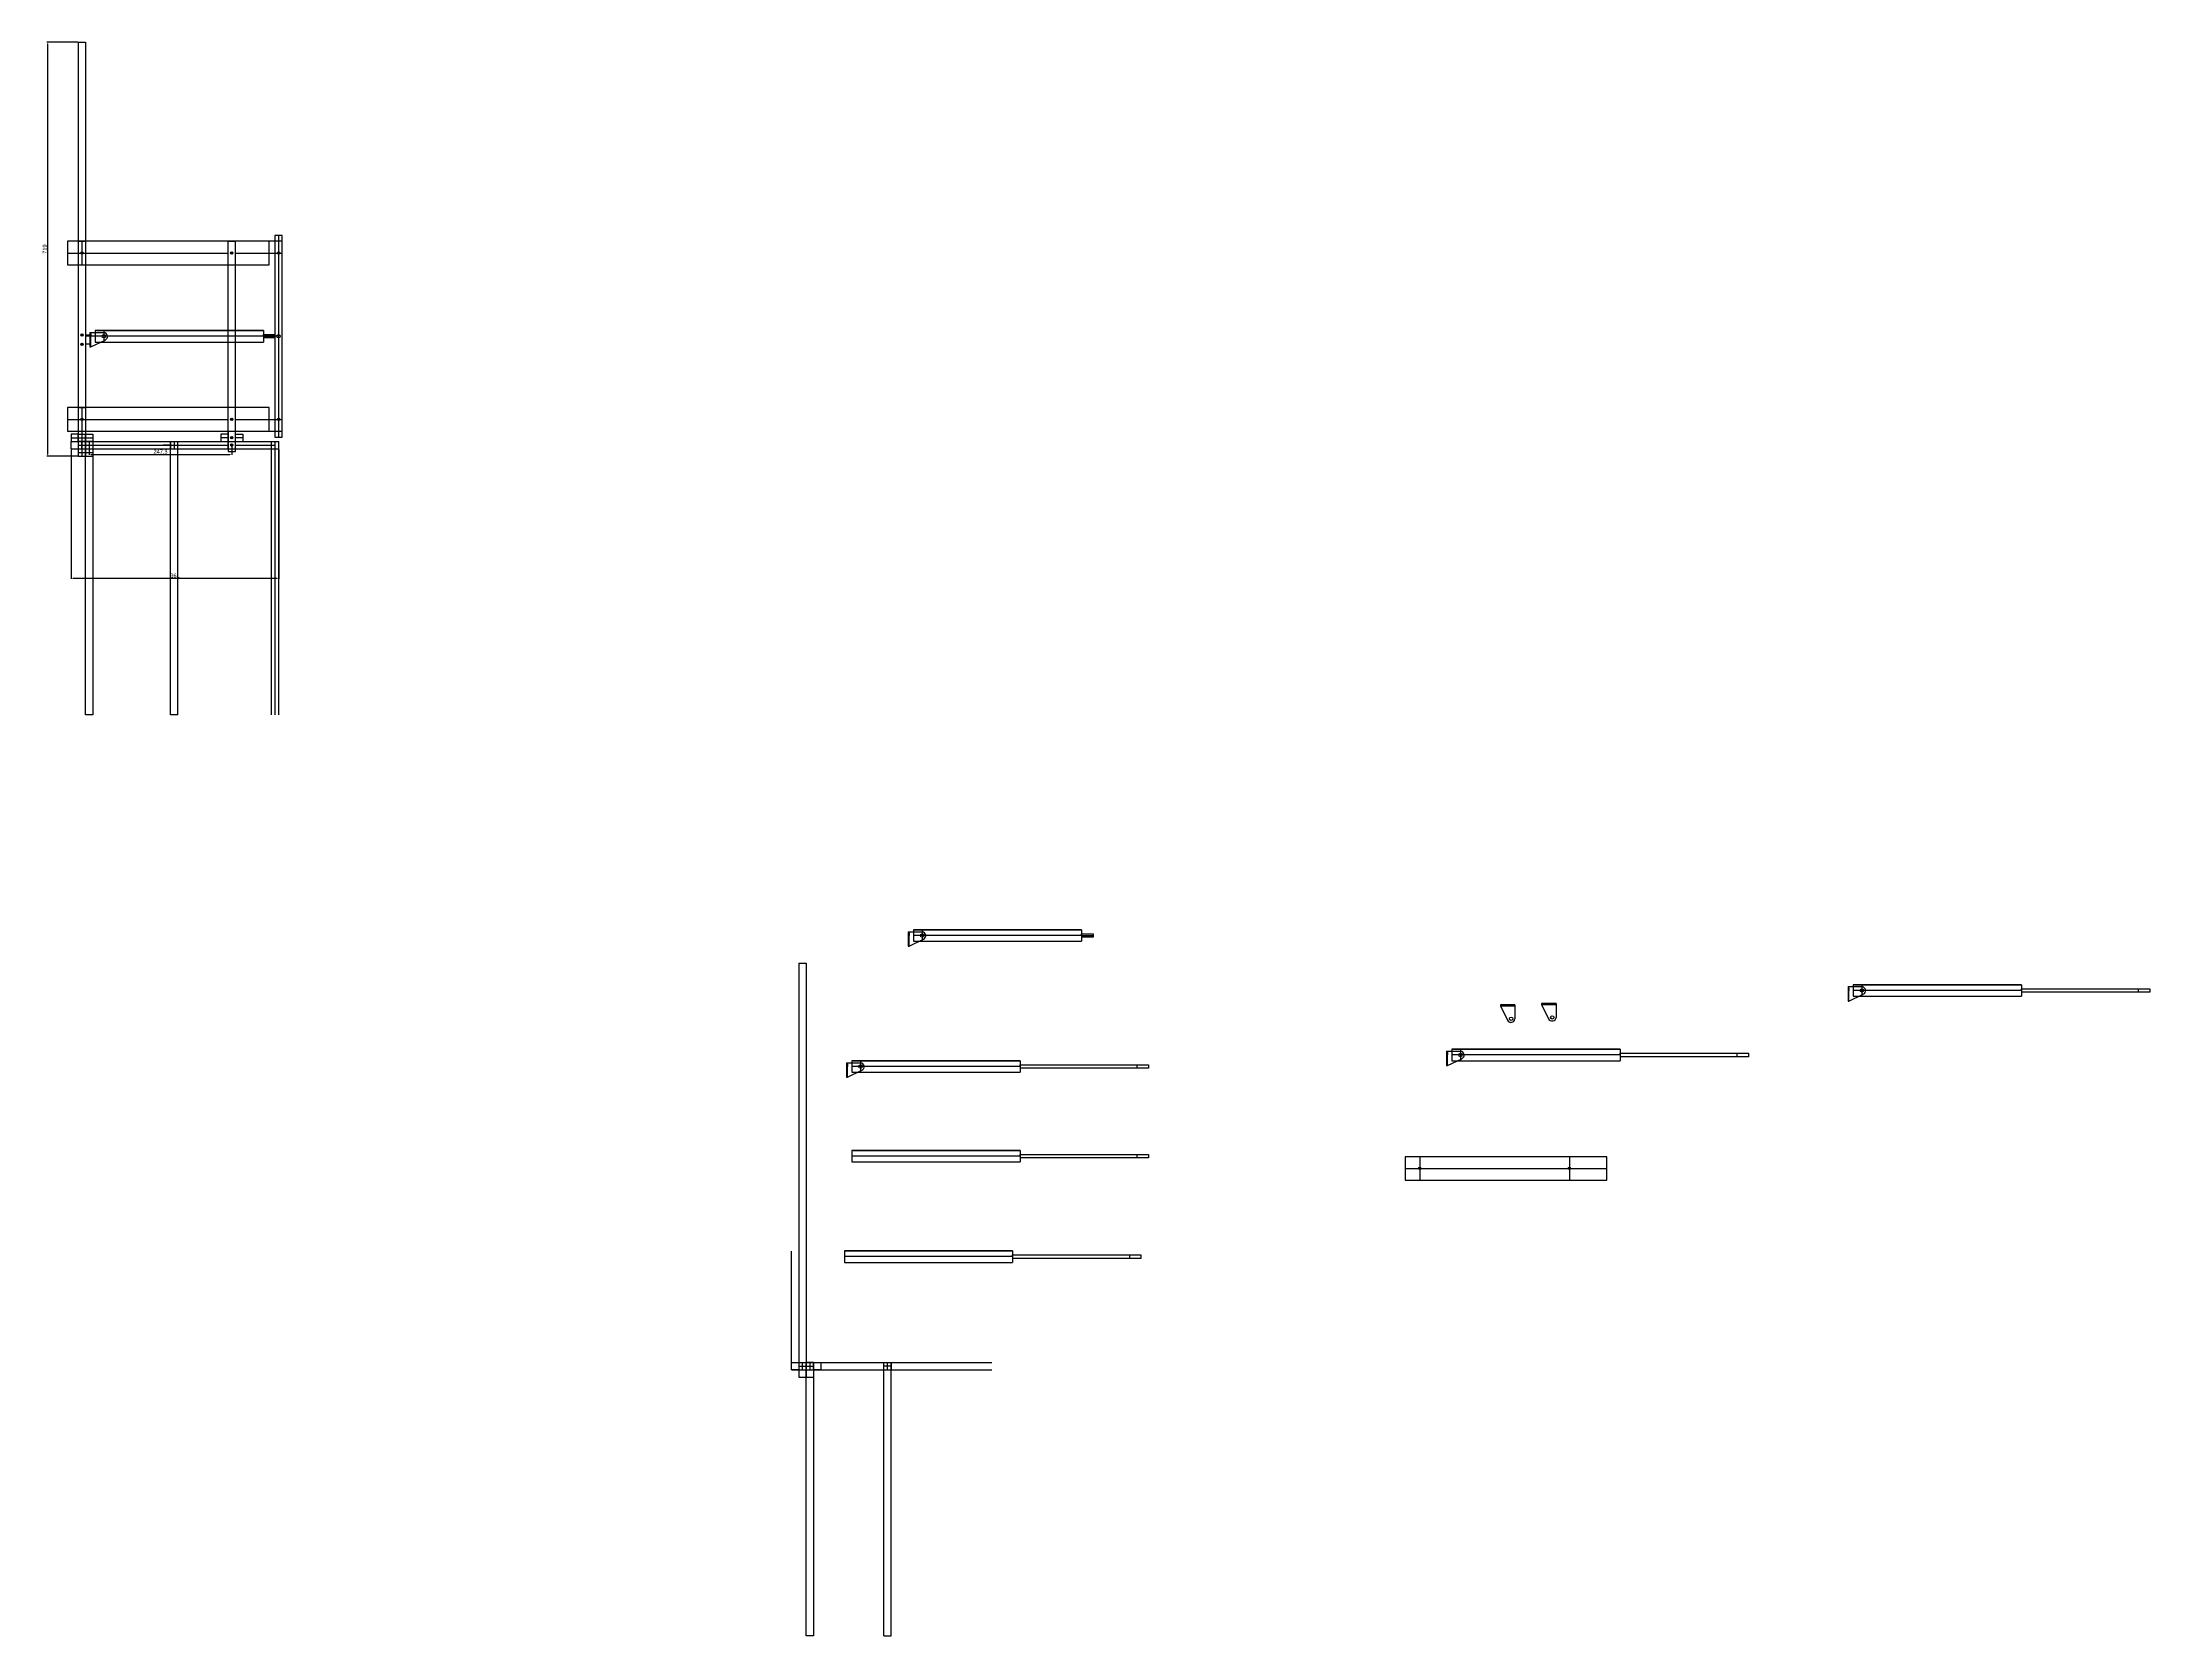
# Model space of a CAD drawing. Header units: millimetres. Extents: x -15418 to 43885, y -27590 to 23052.
# Drawn here: x 29211 to 32871, y -27539 to -24770 of the extents above; entities that cross this region are included whole.
import ezdxf

# ---------------------------------------------------------------- set-up
doc = ezdxf.new("R2010")
doc.units = ezdxf.units.MM
doc.header["$LTSCALE"] = 0.5
doc.layers.get('Defpoints').update_dxf_attribs({"color": 4})
doc.layers.add('Layer1', color=1, linetype='Continuous')
doc.layers.add('Layer2', color=2, linetype='Continuous')
doc.dimstyles.new('ISO-25', dxfattribs={"dimtxt": 7, "dimasz": 3, "dimexe": 1, "dimexo": 1, "dimgap": 1, "dimtad": 1, "dimtoh": 1, "dimdec": 3, "dimdsep": 46, "dimtxsty": 'Standard', "dimcen": 2.5, "dimadec": 0, "dimazin": 0, "dimtfac": 1, "dimtdec": 3, "dimtmove": 0, "dimatfit": 3, "dimfxl": 1, "dimarcsym": 1})

# ---------------------------------------------------------------- blocks, each defined once
blk = doc.blocks.new('*D418')
at = {"layer": 'Defpoints', "color": 0, "transparency": 16777216}
for p in [(29261.2, -25476.6), (29622.2, -25476.6), (29622.2, -25701.4)]:
    blk.add_point(p, dxfattribs=at)
at = {"layer": 'Layer2', "color": 0, "lineweight": -2, "transparency": 16777216}
for p, q in [((29261.2, -25477.6), (29261.2, -25702.4)), ((29622.2, -25477.6), (29622.2, -25702.4)), ((29264.2, -25701.4), (29619.2, -25701.4))]:
    blk.add_line(p, q, dxfattribs=at)
at = {"layer": 'Layer2', "color": 0, "transparency": 16777216}
for points in [[(29264.2, -25700.9), (29264.2, -25701.9), (29261.2, -25701.4)], [(29619.2, -25700.9), (29619.2, -25701.9), (29622.2, -25701.4)]]:
    blk.add_solid(points, dxfattribs=at)
at = {"layer": 'Layer2', "color": 0, "transparency": 16777216, "insert": (29441.7, -25696.9), "char_height": 7, "attachment_point": 5}
blk.add_mtext('361', dxfattribs=at)
blk = doc.blocks.new('*D419')
at = {"layer": 'Defpoints', "color": 0, "transparency": 16777216}
for p in [(29273.9, -24770.3), (29220.2, -25489.3), (29273.9, -25489.3)]:
    blk.add_point(p, dxfattribs=at)
at = {"layer": 'Layer2', "color": 0, "lineweight": -2, "transparency": 16777216}
for p, q in [((29272.9, -24770.3), (29219.2, -24770.3)), ((29220.2, -24773.3), (29220.2, -25486.3)), ((29272.9, -25489.3), (29219.2, -25489.3))]:
    blk.add_line(p, q, dxfattribs=at)
at = {"layer": 'Layer2', "color": 0, "transparency": 16777216}
for points in [[(29219.7, -24773.3), (29220.7, -24773.3), (29220.2, -24770.3)], [(29219.7, -25486.3), (29220.7, -25486.3), (29220.2, -25489.3)]]:
    blk.add_solid(points, dxfattribs=at)
at = {"layer": 'Layer2', "color": 0, "transparency": 16777216, "insert": (29215.7, -25129.8), "char_height": 7, "attachment_point": 5, "rotation": 90}
blk.add_mtext('719', dxfattribs=at)
blk = doc.blocks.new('*D423')
at = {"layer": 'Defpoints', "color": 0, "lineweight": -2, "transparency": 16777216}
for p, q in [((29293, -25471.2), (29293, -25487.3)), ((29540.3, -25471.2), (29540.3, -25487.3)), ((29296, -25486.3), (29537.3, -25486.3))]:
    blk.add_line(p, q, dxfattribs=at)
at = {"layer": 'Defpoints', "color": 0, "transparency": 16777216}
for p in [(29293, -25470.2), (29540.3, -25470.2), (29540.3, -25486.3)]:
    blk.add_point(p, dxfattribs=at)
for points in [[(29296, -25485.8), (29296, -25486.8), (29293, -25486.3)], [(29537.3, -25485.8), (29537.3, -25486.8), (29540.3, -25486.3)]]:
    blk.add_solid(points, dxfattribs=at)
at = {"layer": 'Defpoints', "color": 0, "transparency": 16777216, "insert": (29416.6, -25481.8), "char_height": 7, "attachment_point": 5}
blk.add_mtext('247.3', dxfattribs=at)

msp = doc.modelspace()

# ---------------------------------------------------------------- hatches: boundary and pattern name
at = {"layer": 'Layer1', "true_color": 0xf8d731, "transparency": 33554661}
h = msp.add_hatch(dxfattribs=at)
h.set_pattern_fill('ANSI31', color=40, scale=0.52, angle=90)
h.set_pattern_definition([(135, (43947.6755, -49724.6813), (-1.1674333, -1.1674333), [])])
h.paths.add_polyline_path([(29294.1366, -25297.0959), (29295.6366, -25297.0959), (29295.6366, -25293.0959), (29294.1366, -25293.0959)])
h.paths.add_polyline_path([(29295.6366, -25277.0159), (29294.1366, -25277.0159), (29294.1366, -25281.0159), (29295.6366, -25281.0159)])
h = msp.add_hatch(dxfattribs=at)
h.set_pattern_fill('ANSI31', color=40, scale=0.52, angle=90)
h.set_pattern_definition([(135, (45368.683, -50765.5953), (-1.1674333, -1.1674333), [])])
h.paths.add_polyline_path([(30715.1442, -26338.0099), (30716.6442, -26338.0099), (30716.6442, -26334.0099), (30715.1442, -26334.0099)])
h.paths.add_polyline_path([(30716.6442, -26317.9299), (30715.1442, -26317.9299), (30715.1442, -26321.9299), (30716.6442, -26321.9299)])
h = msp.add_hatch(dxfattribs=at)
h.set_pattern_fill('ANSI31', color=40, scale=0.52, angle=90)
h.set_pattern_definition([(135, (47000.7113, -50861.0164), (-1.1674333, -1.1674333), [])])
h.paths.add_polyline_path([(32347.1725, -26433.4311), (32348.6725, -26433.4311), (32348.6725, -26429.4311), (32347.1725, -26429.4311)])
h.paths.add_polyline_path([(32348.6725, -26413.3511), (32347.1725, -26413.3511), (32347.1725, -26417.3511), (32348.6725, -26417.3511)])
h = msp.add_hatch(dxfattribs=at)
h.set_pattern_fill('ANSI31', color=40, scale=0.52)
h.set_pattern_definition([(45, (7318.5844, -41096.1142), (-1.1674333, 1.1674333), [])])
h.paths.add_polyline_path([(31750.1698, -26442.5753), (31746.1698, -26442.5753), (31746.1698, -26444.0753), (31750.1698, -26444.0753)])
h.paths.add_polyline_path([(31766.2498, -26442.5753), (31762.2498, -26442.5753), (31762.2498, -26444.0753), (31766.2498, -26444.0753)])
h = msp.add_hatch(dxfattribs=at)
h.set_pattern_fill('ANSI31', color=40, scale=0.52)
h.set_pattern_definition([(45, (7389.9968, -41093.746), (-1.1674333, 1.1674333), [])])
h.paths.add_polyline_path([(31821.5821, -26440.2071), (31817.5821, -26440.2071), (31817.5821, -26441.7071), (31821.5821, -26441.7071)])
h.paths.add_polyline_path([(31837.6621, -26440.2071), (31833.6621, -26440.2071), (31833.6621, -26441.7071), (31837.6621, -26441.7071)])
h = msp.add_hatch(dxfattribs=at)
h.set_pattern_fill('ANSI31', color=40, scale=0.52, angle=90)
h.set_pattern_definition([(135, (46303.6131, -50973.0977), (-1.1674333, -1.1674333), [])])
h.paths.add_polyline_path([(31650.0742, -26545.5124), (31651.5742, -26545.5124), (31651.5742, -26541.5124), (31650.0742, -26541.5124)])
h.paths.add_polyline_path([(31651.5742, -26525.4324), (31650.0742, -26525.4324), (31650.0742, -26529.4324), (31651.5742, -26529.4324)])
h = msp.add_hatch(dxfattribs=at)
h.set_pattern_fill('ANSI31', color=40, scale=0.52, angle=90)
h.set_pattern_definition([(135, (45261.6476, -50993.1489), (-1.1674333, -1.1674333), [])])
h.paths.add_polyline_path([(30608.1087, -26565.5635), (30609.6087, -26565.5635), (30609.6087, -26561.5635), (30608.1087, -26561.5635)])
h.paths.add_polyline_path([(30609.6087, -26545.4835), (30608.1087, -26545.4835), (30608.1087, -26549.4835), (30609.6087, -26549.4835)])

# ---------------------------------------------------------------- linework, layer by layer
at = {"layer": 'Defpoints', "transparency": 33554661}
for p, q in [((29261.2066, -25451.1759), (29261.2066, -25463.8759)), ((29273.9066, -25451.1759), (29261.2066, -25451.1759)), ((29261.2066, -25463.8759), (29273.9066, -25463.8759)), ((29273.9066, -25463.8759), (29273.9066, -25451.1759)), ((29286.6066, -25463.8759), (29286.6066, -25451.1759)), ((29286.6066, -25451.1759), (29299.3066, -25451.1759)), ((29299.3066, -25463.8759), (29286.6066, -25463.8759)), ((29299.3066, -25451.1759), (29299.3066, -25463.8759)), ((29533.9066, -25451.1759), (29521.2066, -25451.1759)), ((29521.2066, -25451.1759), (29521.2066, -25463.8759)), ((29521.2066, -25463.8759), (29533.9066, -25463.8759)), ((29533.9066, -25463.8759), (29533.9066, -25451.1759)), ((29546.6066, -25463.8759), (29546.6066, -25451.1759)), ((29546.6066, -25451.1759), (29559.3066, -25451.1759)), ((29559.3066, -25451.1759), (29559.3066, -25463.8759)), ((30512.3486, -27076.3193), (30512.3486, -27063.6193)), ((30512.3486, -27063.6193), (30525.0486, -27063.6193)), ((30525.0486, -27076.3193), (30512.3486, -27076.3193)), ((30525.0486, -27063.6193), (30525.0486, -27076.3193)), ((30550.4486, -27063.6193), (30563.1486, -27063.6193)), ((30550.4486, -27076.3193), (30550.4486, -27063.6193)), ((30563.1486, -27076.3193), (30550.4486, -27076.3193)), ((30563.1486, -27063.6193), (30563.1486, -27076.3193))]:
    msp.add_line(p, q, dxfattribs=at)
at = {"layer": 'Layer1', "transparency": 33554661}
for p, q in [((29294.1366, -25274.5559), (29318.2566, -25274.5559)), ((29294.1366, -25274.5559), (29294.1366, -25299.5559)), ((29294.1366, -25277.0159), (29295.6366, -25277.0159)), ((29295.6366, -25279.0159), (29294.1366, -25279.0159)), ((29294.1366, -25281.0159), (29295.6366, -25281.0159)), ((29295.6366, -25299.5559), (29295.6366, -25274.5559)), ((29295.6366, -25277.0159), (29295.6366, -25281.0159)), ((29295.6366, -25299.5559), (29320.5936, -25287.7372)), ((29324.5566, -25281.1759), (29324.5566, -25281.7559)), ((29294.1366, -25293.0959), (29295.6366, -25293.0959)), ((29294.1366, -25295.0959), (29295.6366, -25295.0959)), ((29294.1366, -25297.0959), (29295.6366, -25297.0959)), ((29294.1366, -25299.5559), (29295.6366, -25299.5559)), ((29261.2066, -25457.5259), (29299.3066, -25457.5259)), ((29533.9066, -25457.5259), (29521.2066, -25457.5259)), ((29542.2566, -25457.5259), (29538.2566, -25457.5259)), ((29559.3066, -25457.5259), (29546.6066, -25457.5259)), ((29273.9066, -25482.9259), (29299.3066, -25482.9259)), ((30715.1442, -26315.4699), (30739.2642, -26315.4699)), ((30715.1442, -26315.4699), (30715.1442, -26340.4699)), ((30716.6442, -26340.4699), (30716.6442, -26315.4699)), ((30715.1442, -26317.9299), (30716.6442, -26317.9299)), ((30716.6442, -26319.9299), (30715.1442, -26319.9299)), ((30715.1442, -26321.9299), (30716.6442, -26321.9299)), ((30715.1442, -26334.0099), (30716.6442, -26334.0099)), ((30715.1442, -26336.0099), (30716.6442, -26336.0099)), ((30715.1442, -26338.0099), (30716.6442, -26338.0099)), ((30715.1442, -26340.4699), (30716.6442, -26340.4699)), ((30716.6442, -26317.9299), (30716.6442, -26321.9299)), ((30716.6442, -26340.4699), (30741.6012, -26328.6512)), ((30745.5642, -26322.0899), (30745.5642, -26322.6699)), ((32347.1725, -26410.8911), (32371.2925, -26410.8911)), ((32347.1725, -26410.8911), (32347.1725, -26435.8911)), ((32347.1725, -26413.3511), (32348.6725, -26413.3511)), ((32348.6725, -26415.3511), (32347.1725, -26415.3511)), ((32347.1725, -26417.3511), (32348.6725, -26417.3511)), ((32348.6725, -26435.8911), (32348.6725, -26410.8911)), ((32348.6725, -26413.3511), (32348.6725, -26417.3511)), ((32348.6725, -26435.8911), (32373.6295, -26424.0723)), ((32377.5925, -26417.5111), (32377.5925, -26418.0911)), ((31768.7098, -26442.5753), (31743.7098, -26442.5753)), ((31743.7098, -26442.5753), (31743.7098, -26444.0753)), ((31743.7098, -26444.0753), (31755.5285, -26469.0323)), ((31743.7098, -26444.0753), (31768.7098, -26444.0753)), ((31746.1698, -26442.5753), (31746.1698, -26444.0753)), ((31748.1698, -26442.5753), (31748.1698, -26444.0753)), ((31750.1698, -26442.5753), (31750.1698, -26444.0753)), ((31762.2498, -26442.5753), (31762.2498, -26444.0753)), ((31766.2498, -26444.0753), (31762.2498, -26444.0753)), ((31764.2498, -26444.0753), (31764.2498, -26442.5753)), ((31766.2498, -26442.5753), (31766.2498, -26444.0753)), ((31768.7098, -26442.5753), (31768.7098, -26466.6953)), ((31840.1221, -26440.2071), (31815.1221, -26440.2071)), ((31815.1221, -26440.2071), (31815.1221, -26441.7071)), ((31815.1221, -26441.7071), (31826.9409, -26466.6641)), ((31815.1221, -26441.7071), (31840.1221, -26441.7071)), ((31817.5821, -26440.2071), (31817.5821, -26441.7071)), ((31819.5821, -26440.2071), (31819.5821, -26441.7071)), ((31821.5821, -26440.2071), (31821.5821, -26441.7071)), ((31833.6621, -26440.2071), (31833.6621, -26441.7071)), ((31837.6621, -26441.7071), (31833.6621, -26441.7071)), ((31835.6621, -26441.7071), (31835.6621, -26440.2071)), ((31837.6621, -26440.2071), (31837.6621, -26441.7071)), ((31840.1221, -26440.2071), (31840.1221, -26464.3271)), ((32347.1725, -26429.4311), (32348.6725, -26429.4311)), ((32347.1725, -26431.4311), (32348.6725, -26431.4311)), ((32347.1725, -26433.4311), (32348.6725, -26433.4311)), ((32347.1725, -26435.8911), (32348.6725, -26435.8911)), ((31762.0898, -26472.9953), (31761.5098, -26472.9953)), ((31833.5021, -26470.6271), (31832.9221, -26470.6271)), ((31650.0742, -26522.9724), (31674.1942, -26522.9724)), ((31650.0742, -26522.9724), (31650.0742, -26547.9724)), ((31650.0742, -26525.4324), (31651.5742, -26525.4324)), ((31651.5742, -26527.4324), (31650.0742, -26527.4324)), ((31650.0742, -26529.4324), (31651.5742, -26529.4324)), ((31651.5742, -26547.9724), (31651.5742, -26522.9724)), ((31651.5742, -26525.4324), (31651.5742, -26529.4324)), ((31651.5742, -26547.9724), (31676.5312, -26536.1536)), ((31680.4942, -26529.5924), (31680.4942, -26530.1724)), ((30608.1087, -26543.0235), (30632.2287, -26543.0235)), ((30608.1087, -26543.0235), (30608.1087, -26568.0235)), ((30608.1087, -26545.4835), (30609.6087, -26545.4835)), ((30609.6087, -26547.4835), (30608.1087, -26547.4835)), ((30608.1087, -26549.4835), (30609.6087, -26549.4835)), ((30608.1087, -26561.5635), (30609.6087, -26561.5635)), ((30608.1087, -26563.5635), (30609.6087, -26563.5635)), ((30608.1087, -26565.5635), (30609.6087, -26565.5635)), ((30608.1087, -26568.0235), (30609.6087, -26568.0235)), ((30609.6087, -26568.0235), (30609.6087, -26543.0235)), ((30609.6087, -26545.4835), (30609.6087, -26549.4835)), ((30609.6087, -26568.0235), (30634.5657, -26556.2048)), ((30638.5287, -26549.6435), (30638.5287, -26550.2235)), ((31650.0742, -26541.5124), (31651.5742, -26541.5124)), ((31650.0742, -26543.5124), (31651.5742, -26543.5124)), ((31650.0742, -26545.5124), (31651.5742, -26545.5124)), ((31650.0742, -26547.9724), (31651.5742, -26547.9724))]:
    msp.add_line(p, q, dxfattribs=at)
for centre, radius in [((29318.2566, -25281.1759), 3), ((29540.1171, -25470.2259), 2), ((29540.2566, -25457.5259), 2), ((30739.2642, -26322.0899), 3), ((32371.2925, -26417.5111), 3), ((31833.5021, -26464.3271), 3), ((31762.0898, -26466.6953), 3), ((31674.1942, -26529.5924), 3), ((30632.2287, -26549.6435), 3)]:
    msp.add_circle(centre, radius, dxfattribs=at)
for centre, start, end in [((29317.6238, -25281.4659), 295.3405781, 84.7671247), ((30738.6313, -26322.3799), 295.3405781, 84.7671247), ((32370.6596, -26417.8011), 295.3405781, 84.7671247), ((31761.7998, -26466.0625), 205.3405781, 354.7671247), ((31833.2121, -26463.6943), 205.3405781, 354.7671247), ((31673.5614, -26529.8824), 295.3405781, 84.7671247), ((30631.5959, -26549.9335), 295.3405781, 84.7671247)]:
    msp.add_arc(centre, 6.9389, start, end, dxfattribs=at)
at = {"layer": 'Layer2', "transparency": 33554661}
for p, q in [((29273.9066, -24770.2759), (29273.9066, -25476.5759)), ((29273.9066, -24770.2759), (29286.6066, -24770.2759)), ((29286.6066, -24770.2759), (29286.6066, -25476.5759)), ((29615.2566, -25106.1759), (29615.2566, -25456.1759)), ((29627.9566, -25106.1759), (29615.2566, -25106.1759)), ((29621.6066, -25106.1759), (29621.6066, -25456.1759)), ((29627.9566, -25456.1759), (29627.9566, -25106.1759)), ((29255.2566, -25116.1759), (29255.2566, -25157.1759)), ((29605.2566, -25116.1759), (29255.2566, -25116.1759)), ((29255.2566, -25136.6759), (29533.9066, -25136.6759)), ((29615.2566, -25116.1759), (29273.9066, -25116.1759)), ((29273.9066, -25116.1759), (29286.6066, -25116.1759)), ((29280.2566, -25116.1759), (29280.2566, -25123.8169)), ((29280.2566, -25116.1759), (29280.2566, -25157.1759)), ((29546.6066, -25116.1759), (29533.9066, -25116.1759)), ((29533.9066, -25476.5759), (29533.9066, -25116.5759)), ((29546.6066, -25116.5759), (29533.9066, -25116.5759)), ((29538.2566, -25136.6759), (29542.2566, -25136.6759)), ((29540.2566, -25134.6759), (29540.2566, -25138.6759)), ((29546.6066, -25476.5759), (29546.6066, -25116.5759)), ((29546.6066, -25136.6759), (29605.2566, -25136.6759)), ((29605.2566, -25157.1759), (29605.2566, -25116.1759)), ((29605.2566, -25136.6759), (29627.9566, -25136.6759)), ((29627.9566, -25116.1759), (29615.2566, -25116.1759)), ((29255.2566, -25157.1759), (29605.2566, -25157.1759)), ((29282.2566, -25279.0159), (29278.2566, -25279.0159)), ((29280.2566, -25281.1759), (29280.2566, -25277.0159)), ((29294.1366, -25279.0159), (29286.6066, -25279.0159)), ((29621.6066, -25281.1759), (29286.6066, -25281.1759)), ((29595.2566, -25271.1759), (29303.2566, -25271.1759)), ((29303.2566, -25271.1759), (29303.2566, -25291.1759)), ((29595.2566, -25281.1759), (29303.2566, -25281.1759)), ((29303.2566, -25291.1759), (29595.2566, -25291.1759)), ((29305.2566, -25271.1759), (29595.2566, -25271.1759)), ((29318.2566, -25271.1759), (29318.2566, -25291.1759)), ((29595.2566, -25271.1759), (29595.2566, -25291.1759)), ((29595.2566, -25281.1759), (29595.2566, -25278.1759)), ((29595.2566, -25278.1759), (29595.2566, -25284.1759)), ((29595.2566, -25278.1759), (29615.2566, -25278.1759)), ((29595.2566, -25281.1759), (29615.2566, -25281.1759)), ((29615.2566, -25284.1759), (29595.2566, -25284.1759)), ((29615.2566, -25278.1759), (29615.2566, -25284.1759)), ((29282.2566, -25295.0959), (29278.2566, -25295.0959)), ((29280.2566, -25293.0959), (29280.2566, -25297.0959)), ((29294.1366, -25295.0959), (29286.6066, -25295.0959)), ((29255.2566, -25405.1759), (29255.2566, -25446.1759)), ((29605.2566, -25405.1759), (29255.2566, -25405.1759)), ((29255.2566, -25425.6759), (29533.9066, -25425.6759)), ((29273.9066, -25405.1759), (29286.6066, -25405.1759)), ((29273.9066, -25425.6759), (29286.6066, -25425.6759)), ((29280.2566, -25405.1759), (29280.2566, -25446.1759)), ((29280.2566, -25405.1759), (29280.2566, -25446.1759)), ((29538.2566, -25425.6759), (29542.2566, -25425.6759)), ((29540.2566, -25423.6759), (29540.2566, -25427.6759)), ((29546.6066, -25425.6759), (29605.2566, -25425.6759)), ((29605.2566, -25446.1759), (29605.2566, -25405.1759)), ((29605.2566, -25425.6759), (29627.9566, -25425.6759)), ((29255.2566, -25446.1759), (29605.2566, -25446.1759)), ((29261.2066, -25463.8759), (29609.2866, -25463.8759)), ((29261.2066, -25476.5759), (29261.2066, -25463.8759)), ((29273.9066, -25446.1759), (29286.6066, -25446.1759)), ((29273.9066, -25451.1759), (29286.6066, -25451.1759)), ((29273.9066, -25463.8759), (29273.9066, -25451.1759)), ((29273.9066, -25451.1759), (29286.6066, -25451.1759)), ((29273.9066, -25463.8759), (29273.9066, -25476.5759)), ((29286.6066, -25463.8759), (29273.9066, -25463.8759)), ((29273.9066, -25463.8759), (29273.9066, -25463.8759)), ((29273.9066, -25470.2259), (29286.6066, -25470.2259)), ((29280.2566, -25446.1759), (29280.2566, -25489.2759)), ((29280.2566, -25476.5759), (29280.2566, -25463.8759)), ((29286.6066, -25451.1759), (29286.6066, -25463.8759)), ((29286.6066, -25463.8759), (29299.3066, -25463.8759)), ((29286.6066, -25938.8759), (29286.6066, -25463.8759)), ((29299.3066, -25463.8759), (29286.6066, -25463.8759)), ((29286.6066, -25476.5759), (29286.6066, -25463.8759)), ((29286.6066, -25470.2259), (29299.3066, -25470.2259)), ((29292.9566, -25463.8759), (29292.9566, -25476.5759)), ((29292.9566, -25470.2259), (29533.9066, -25470.2259)), ((29299.3066, -25463.8759), (29299.3066, -25938.8759)), ((29434.2066, -25470.2259), (29421.5066, -25470.2259)), ((29434.2066, -25938.8759), (29434.2066, -25463.8759)), ((29434.2066, -25463.8759), (29434.2066, -25476.5759)), ((29440.5566, -25463.8759), (29440.5566, -25476.5759)), ((29446.9066, -25938.8759), (29446.9066, -25463.8759)), ((29533.9066, -25446.1759), (29533.9066, -25476.5759)), ((29538.1171, -25470.2259), (29542.1171, -25470.2259)), ((29540.2566, -25455.5259), (29540.2566, -25459.5259)), ((29540.2566, -25468.2308), (29540.2566, -25476.5759)), ((29546.6066, -25470.2259), (29615.6446, -25470.2259)), ((29605.2566, -25446.1759), (29627.9566, -25446.1759)), ((29605.2566, -25446.1759), (29615.2566, -25446.1759)), ((29609.2866, -25463.8759), (29621.9946, -25463.8759)), ((29609.2946, -25938.8759), (29609.2946, -25463.8759)), ((29615.2566, -25446.1759), (29627.9566, -25446.1759)), ((29615.2566, -25456.1759), (29627.9566, -25456.1759)), ((29615.6446, -25938.8759), (29615.6446, -25463.8759)), ((29621.9946, -25938.8759), (29621.9946, -25463.8759)), ((29622.2066, -25463.8759), (29621.9946, -25463.8759)), ((29622.2066, -25476.5759), (29622.2066, -25463.8759)), ((29261.2066, -25476.5759), (29609.2866, -25476.5759)), ((29273.9066, -25476.5759), (29273.9066, -25489.2759)), ((29273.9066, -25476.5759), (29286.6066, -25476.5759)), ((29273.9066, -25476.5759), (29273.9066, -25489.2759)), ((29273.9066, -25476.5759), (29286.6066, -25476.5759)), ((29273.9066, -25489.2759), (29299.3066, -25489.2759)), ((29273.9066, -25489.2759), (29286.6066, -25489.2759)), ((29286.6066, -25476.5759), (29286.6066, -25489.2759)), ((29286.6066, -25489.2759), (29286.6066, -25476.5759)), ((29533.9066, -25476.5759), (29546.6066, -25476.5759)), ((29533.9066, -25476.5759), (29533.9066, -25481.5759)), ((29533.9066, -25481.5759), (29546.6066, -25481.5759)), ((29546.6066, -25481.5759), (29546.6066, -25476.5759)), ((29609.2866, -25476.5759), (29621.9946, -25476.5759)), ((29621.9946, -25476.5759), (29622.2066, -25476.5759)), ((29299.3066, -25938.8759), (29286.6066, -25938.8759)), ((29446.9066, -25938.8759), (29434.2066, -25938.8759)), ((31016.2642, -26312.0899), (30724.2642, -26312.0899)), ((30724.2642, -26312.0899), (30724.2642, -26332.0899)), ((30726.2642, -26312.0899), (31016.2642, -26312.0899)), ((30739.2642, -26312.0899), (30739.2642, -26332.0899)), ((31016.2642, -26312.0899), (31016.2642, -26332.0899)), ((31016.2642, -26322.0899), (30724.2642, -26322.0899)), ((30724.2642, -26332.0899), (31016.2642, -26332.0899)), ((31016.2642, -26322.0899), (31016.2642, -26319.0899)), ((31016.2642, -26319.0899), (31016.2642, -26325.0899)), ((31016.2642, -26319.0899), (31036.2642, -26319.0899)), ((31016.2642, -26322.0899), (31036.2642, -26322.0899)), ((31036.2642, -26325.0899), (31016.2642, -26325.0899)), ((31036.2642, -26319.0899), (31036.2642, -26325.0899)), ((30525.0486, -26369.9693), (30525.0486, -27076.3193)), ((30525.0486, -26369.9693), (30537.7486, -26369.9693)), ((30537.7486, -26369.9693), (30537.7486, -27076.3193)), ((32648.2925, -26407.5111), (32356.2925, -26407.5111)), ((32356.2925, -26407.5111), (32356.2925, -26427.5111)), ((32648.2925, -26417.5111), (32356.2925, -26417.5111)), ((32358.2925, -26407.5111), (32648.2925, -26407.5111)), ((32371.2925, -26407.5111), (32371.2925, -26427.5111)), ((32648.2925, -26407.5111), (32648.2925, -26427.5111)), ((32648.2925, -26417.5111), (32648.2925, -26414.5111)), ((32648.2925, -26414.5111), (32851.2925, -26414.5111)), ((32851.2925, -26420.5111), (32648.2925, -26420.5111)), ((32851.2925, -26414.5111), (32851.2925, -26420.5111)), ((32851.2925, -26414.5111), (32871.2925, -26414.5111)), ((32871.2925, -26420.5111), (32851.2925, -26420.5111)), ((32871.2925, -26414.5111), (32871.2925, -26420.5111)), ((32356.2925, -26427.5111), (32648.2925, -26427.5111)), ((31951.1942, -26519.5924), (31659.1942, -26519.5924)), ((31659.1942, -26519.5924), (31659.1942, -26539.5924)), ((31951.1942, -26529.5924), (31659.1942, -26529.5924)), ((31661.1942, -26519.5924), (31951.1942, -26519.5924)), ((31674.1942, -26519.5924), (31674.1942, -26539.5924)), ((31951.1942, -26519.5924), (31951.1942, -26539.5924)), ((31951.1942, -26529.5924), (31951.1942, -26526.5924)), ((31951.1942, -26526.5924), (32154.1942, -26526.5924)), ((32154.1942, -26532.5924), (31951.1942, -26532.5924)), ((32154.1942, -26526.5924), (32154.1942, -26532.5924)), ((32154.1942, -26526.5924), (32174.1942, -26526.5924)), ((32174.1942, -26532.5924), (32154.1942, -26532.5924)), ((32174.1942, -26526.5924), (32174.1942, -26532.5924)), ((30909.2287, -26539.6435), (30617.2287, -26539.6435)), ((30617.2287, -26539.6435), (30617.2287, -26559.6435)), ((30909.2287, -26549.6435), (30617.2287, -26549.6435)), ((30617.2287, -26559.6435), (30909.2287, -26559.6435)), ((30619.2287, -26539.6435), (30909.2287, -26539.6435)), ((30632.2287, -26539.6435), (30632.2287, -26559.6435)), ((30909.2287, -26539.6435), (30909.2287, -26559.6435)), ((30909.2287, -26549.6435), (30909.2287, -26546.6435)), ((30909.2287, -26546.6435), (31112.2287, -26546.6435)), ((31112.2287, -26552.6435), (30909.2287, -26552.6435)), ((31112.2287, -26546.6435), (31112.2287, -26552.6435)), ((31112.2287, -26546.6435), (31132.2287, -26546.6435)), ((31132.2287, -26552.6435), (31112.2287, -26552.6435)), ((31132.2287, -26546.6435), (31132.2287, -26552.6435)), ((31659.1942, -26539.5924), (31951.1942, -26539.5924)), ((30909.2287, -26695.3088), (30617.2287, -26695.3088)), ((30617.2287, -26695.3088), (30617.2287, -26715.3088)), ((30909.2287, -26705.3088), (30617.2287, -26705.3088)), ((30617.2287, -26715.3088), (30909.2287, -26715.3088)), ((30619.2287, -26695.3088), (30909.2287, -26695.3088)), ((30909.2287, -26695.3088), (30909.2287, -26715.3088)), ((30909.2287, -26705.3088), (30909.2287, -26702.3088)), ((30909.2287, -26702.3088), (31112.2287, -26702.3088)), ((31112.2287, -26708.3088), (30909.2287, -26708.3088)), ((31112.2287, -26702.3088), (31112.2287, -26708.3088)), ((31112.2287, -26702.3088), (31132.2287, -26702.3088)), ((31132.2287, -26708.3088), (31112.2287, -26708.3088)), ((31132.2287, -26702.3088), (31132.2287, -26708.3088)), ((31578.3184, -26706.2591), (31578.3184, -26747.2591)), ((31928.3184, -26706.2591), (31578.3184, -26706.2591)), ((31603.3184, -26706.2591), (31603.3184, -26747.2591)), ((31863.3184, -26706.2591), (31863.3184, -26747.2591)), ((31928.3184, -26747.2591), (31928.3184, -26706.2591)), ((31578.3184, -26726.7591), (31928.3184, -26726.7591)), ((31578.3184, -26747.2591), (31928.3184, -26747.2591)), ((30512.3486, -27063.6193), (30512.3486, -26870.1601)), ((30896.2405, -26869.9181), (30604.2405, -26869.9181)), ((30604.2405, -26869.9181), (30604.2405, -26889.9181)), ((30896.2405, -26879.9181), (30604.2405, -26879.9181)), ((30604.2405, -26889.9181), (30896.2405, -26889.9181)), ((30606.2405, -26869.9181), (30896.2405, -26869.9181)), ((30896.2405, -26869.9181), (30896.2405, -26889.9181)), ((30896.2405, -26879.9181), (30896.2405, -26876.9181)), ((30896.2405, -26876.9181), (31099.2405, -26876.9181)), ((31099.2405, -26882.9181), (30896.2405, -26882.9181)), ((31099.2405, -26876.9181), (31099.2405, -26882.9181)), ((31099.2405, -26876.9181), (31119.2405, -26876.9181)), ((31119.2405, -26882.9181), (31099.2405, -26882.9181)), ((31119.2405, -26876.9181), (31119.2405, -26882.9181)), ((30512.3486, -27063.6193), (30860.4286, -27063.6193)), ((30512.3486, -27076.3193), (30860.4286, -27076.3193)), ((30525.0486, -27069.9693), (30537.7486, -27069.9693)), ((30525.0486, -27076.3193), (30525.0486, -27089.0193)), ((30525.0486, -27076.3193), (30537.7486, -27076.3193)), ((30531.3986, -27076.3193), (30531.3986, -27063.6193)), ((30537.7486, -27063.6193), (30550.4486, -27063.6193)), ((30537.7486, -27538.6193), (30537.7486, -27063.6193)), ((30550.4486, -27063.6193), (30537.7486, -27063.6193)), ((30537.7486, -27069.9693), (30550.4486, -27069.9693)), ((30537.7486, -27076.3193), (30537.7486, -27089.0193)), ((30544.0986, -27063.6193), (30544.0986, -27076.3193)), ((30550.4486, -27063.6193), (30550.4486, -27538.6193)), ((30672.6486, -27538.6193), (30672.6486, -27063.6193)), ((30685.3486, -27069.9693), (30672.6486, -27069.9693)), ((30678.9986, -27076.3193), (30678.9986, -27063.6193)), ((30678.9986, -27076.3193), (30678.9986, -27063.6193)), ((30685.3486, -27538.6193), (30685.3486, -27063.6193)), ((30685.3486, -27063.6193), (30685.3486, -27076.3193)), ((30525.0486, -27089.0193), (30550.4486, -27089.0193)), ((30550.4486, -27538.6193), (30537.7486, -27538.6193)), ((30672.6486, -27538.6193), (30685.3486, -27538.6193))]:
    msp.add_line(p, q, dxfattribs=at)
for centre, radius in [((29280.2566, -25136.6759), 2), ((29540.2566, -25136.6759), 2), ((29621.6066, -25136.6759), 2), ((29280.2566, -25279.0159), 2), ((29318.2566, -25281.1759), 3), ((29621.6066, -25281.1759), 3), ((29280.2566, -25295.0959), 2), ((29280.2566, -25425.6759), 2), ((29540.2566, -25425.6759), 2), ((29621.6066, -25425.6759), 2), ((30739.2642, -26322.0899), 3), ((32371.2925, -26417.5111), 3), ((31674.1942, -26529.5924), 3), ((30632.2287, -26549.6435), 3), ((31603.3184, -26726.7591), 2), ((31863.3184, -26726.7591), 2)]:
    msp.add_circle(centre, radius, dxfattribs=at)

# ---------------------------------------------------------------- dimensions: what is measured, and where the dimension line sits
at = {"layer": 'Defpoints', "transparency": 33554661}
dim = msp.add_linear_dim(base=(29540.2566, -25486.2964), p1=(29292.9566, -25470.2259), p2=(29540.2566, -25470.2259), dimstyle='ISO-25', dxfattribs=at)
dim.commit()
dim.dimension.update_dxf_attribs({"geometry": '*D423', "text_midpoint": (29416.6066, -25481.7964)})
at = {"layer": 'Layer2', "transparency": 33554661}
dim = msp.add_linear_dim(base=(29220.1834, -25489.2759), p1=(29273.9066, -24770.2759), p2=(29273.9066, -25489.2759), angle=90, dimstyle='ISO-25', dxfattribs=at)
dim.commit()
dim.dimension.update_dxf_attribs({"geometry": '*D419', "text_midpoint": (29215.6834, -25129.7759)})
dim = msp.add_linear_dim(base=(29622.2066, -25701.3759), p1=(29261.2066, -25476.5759), p2=(29622.2066, -25476.5759), dimstyle='ISO-25', dxfattribs=at)
dim.commit()
dim.dimension.update_dxf_attribs({"geometry": '*D418', "text_midpoint": (29441.7066, -25696.8759)})

doc.saveas('drawing.dxf')
